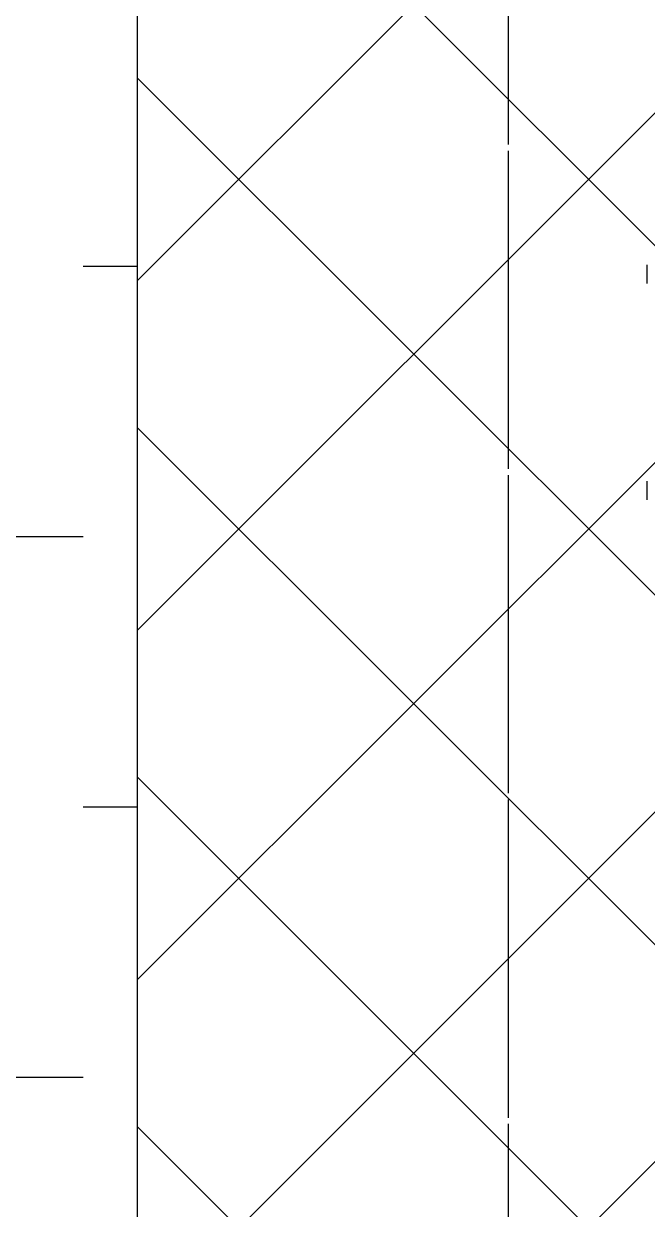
# Model space of a CAD drawing. Header units: millimetres. Extents: x 0 to 179493, y -203649 to 469211.
# Drawn here: x 142171.3 to 142272.1, y 131100.1 to 131292 of the extents above; entities that cross this region are included whole.
import ezdxf

# ---------------------------------------------------------------- set-up
doc = ezdxf.new("R2010")
doc.units = ezdxf.units.MM
doc.linetypes.add('X-평면도(기본형)$0$CEN', pattern=[52.5, 50, -1, 0.5, -1])
doc.linetypes.add('X-평면도(기본형)$0$HID2', pattern=[7.5, 6, -1.5])
for name, color, linetype, true_color in [('X-평면도(기본형)$0$40HAT', 9, 'Continuous', 0x808080), ('X-평면도(기본형)$0$CEN', 1, 'X-평면도(기본형)$0$CEN', 0xff0000), ('X-평면도(기본형)$0$FUR', 6, 'Continuous', 0xff00ff), ('X-평면도(기본형)$0$UIS', 7, 'X-평면도(기본형)$0$HID2', 0x000000), ('X-평면도(기본형)$0$W2', 3, 'Continuous', 0x00ff00), ('X-평면도(기본형)$0$설비OPEN', 9, 'Continuous', 0x808080)]:
    doc.layers.add(name, color=color, linetype=linetype, true_color=true_color)

# ---------------------------------------------------------------- blocks, each defined once
blk = doc.blocks.new('X-평면도(기본형)$0$A$C5C7666B6')
at = {"layer": 'X-평면도(기본형)$0$FUR', "color": 8, "true_color": 0x808080}
for p, q in [((-47.5, 141.34), (-47.5, 144.38)), ((-47.5, 106.34), (-47.5, 109.38))]:
    blk.add_line(p, q, dxfattribs=at)
blk = doc.blocks.new('X-평면도(기본형)$0$ba15002700')
at = {"layer": 'X-평면도(기본형)$0$FUR'}
blk.add_blockref('X-평면도(기본형)$0$A$C5C7666B6', (0, -575.36), dxfattribs=at)

msp = doc.modelspace()

# ---------------------------------------------------------------- hatches: boundary and pattern name
at = {"layer": 'X-평면도(기본형)$0$40HAT'}
h = msp.add_hatch(dxfattribs=at)
h.set_pattern_fill('H3', color=256, scale=40, style=0, pattern_type=2)
h.set_pattern_definition([(315, (-266331.984, -31820.326), (28.2842712, 28.2842712), []), (45, (-266331.984, -31820.326), (-28.2842712, 28.2842712), [])])
h.paths.add_polyline_path([(143969.63, 129733.95), (143859.63, 129733.95), (143859.63, 131723.95), (142279.63, 131723.95), (142279.63, 128943.95), (142189.63, 128943.95), (142189.63, 131813.95), (143259.63, 131813.95), (143259.63, 133163.95), (143969.63, 133163.95), (143969.63, 133053.95), (143369.63, 133053.95), (143369.63, 131833.95), (143969.63, 131833.95)], flags=0)
at = {"layer": 'X-평면도(기본형)$0$설비OPEN'}
h = msp.add_hatch(dxfattribs=at)
h.set_pattern_fill('DASH', color=256, scale=350, style=0, pattern_type=2)
h.set_pattern_definition([(0, (2049.63, -16491.053), (43.75, 43.75), [43.75, -43.75])])
h.paths.add_polyline_path([(142189.63, 128943.95), (141889.63, 128943.95), (141889.63, 133168.95), (143259.63, 133168.95), (143259.63, 131813.95), (142189.63, 131813.95)], flags=0)

# ---------------------------------------------------------------- linework, layer by layer
at = {"layer": 'X-평면도(기본형)$0$CEN'}
msp.add_line((142249.63, 131953.95), (142249.63, 128818.95), dxfattribs=at)
at = {"layer": 'X-평면도(기본형)$0$UIS'}
msp.add_lwpolyline([(147688.63, 128243.95), (148049.63, 128243.95), (148049.63, 133143.95), (144274.63, 133143.95), (144274.63, 132838.95), (142249.63, 132838.95), (142249.63, 128943.95)], dxfattribs=at)
at = {"layer": 'X-평면도(기본형)$0$W2'}
msp.add_line((142189.63, 131813.95), (142189.63, 128943.95), dxfattribs=at)
at = {"layer": 'X-평면도(기본형)$0$설비OPEN'}
msp.add_lwpolyline([(142189.63, 128943.95), (141889.63, 128943.95), (141889.63, 133168.95), (143259.63, 133168.95), (143259.63, 131813.95), (142189.63, 131813.95)], close=True, dxfattribs=at)

# ---------------------------------------------------------------- block references
msp.add_blockref('X-평면도(기본형)$0$ba15002700', (142319.63, 131683.95))

doc.saveas('drawing.dxf')
